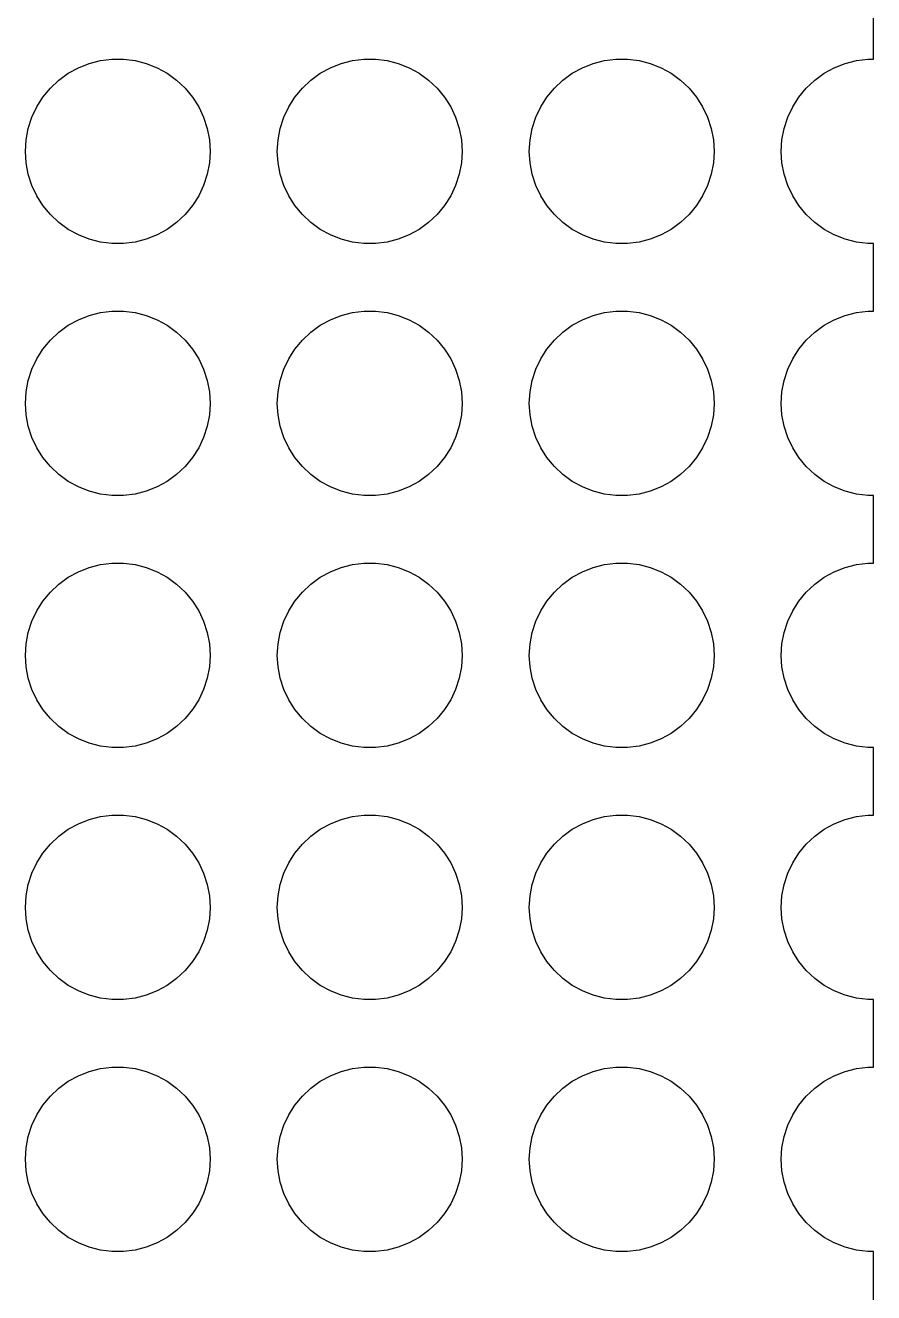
# Model space of a CAD drawing. Header units: metres. Extents: x -180 to 180, y -157 to 157.
# Drawn here: x 129.5 to 180, y -75.4 to 0 of the extents above; entities that cross this region are included whole.
import ezdxf

# ---------------------------------------------------------------- set-up
doc = ezdxf.new("R2010")
doc.units = ezdxf.units.M

msp = doc.modelspace()

# ---------------------------------------------------------------- linework, layer by layer
for p, q in [((180, -2.01085), (180, 2.01085)), ((133.3, -2.26918), (133.969, -2.09741)), ((133.969, -2.09741), (134.655, -2.01085)), ((134.655, -2.01085), (135.345, -2.01085)), ((135.345, -2.01085), (136.031, -2.09741)), ((136.031, -2.09741), (136.7, -2.26918)), ((148.3, -2.26918), (148.969, -2.09741)), ((148.969, -2.09741), (149.655, -2.01085)), ((149.655, -2.01085), (150.345, -2.01085)), ((150.345, -2.01085), (151.031, -2.09741)), ((151.031, -2.09741), (151.7, -2.26918)), ((163.3, -2.26918), (163.969, -2.09741)), ((163.969, -2.09741), (164.655, -2.01085)), ((164.655, -2.01085), (165.345, -2.01085)), ((165.345, -2.01085), (166.031, -2.09741)), ((166.031, -2.09741), (166.7, -2.26918)), ((178.3, -2.26918), (178.969, -2.09741)), ((178.969, -2.09741), (179.655, -2.01085)), ((179.655, -2.01085), (180, -2.01085)), ((131.494, -3.26218), (132.053, -2.85619)), ((132.053, -2.85619), (132.658, -2.52344)), ((132.658, -2.52344), (133.3, -2.26918)), ((136.7, -2.26918), (137.342, -2.52344)), ((137.342, -2.52344), (137.947, -2.85619)), ((137.947, -2.85619), (138.506, -3.26218)), ((146.494, -3.26218), (147.053, -2.85619)), ((147.053, -2.85619), (147.658, -2.52344)), ((147.658, -2.52344), (148.3, -2.26918)), ((151.7, -2.26918), (152.342, -2.52344)), ((152.342, -2.52344), (152.947, -2.85619)), ((152.947, -2.85619), (153.506, -3.26218)), ((161.494, -3.26218), (162.053, -2.85619)), ((162.053, -2.85619), (162.658, -2.52344)), ((162.658, -2.52344), (163.3, -2.26918)), ((166.7, -2.26918), (167.342, -2.52344)), ((167.342, -2.52344), (167.947, -2.85619)), ((167.947, -2.85619), (168.506, -3.26218)), ((176.494, -3.26218), (177.053, -2.85619)), ((177.053, -2.85619), (177.658, -2.52344)), ((177.658, -2.52344), (178.3, -2.26918)), ((130.55, -4.26717), (130.991, -3.73499)), ((130.991, -3.73499), (131.494, -3.26218)), ((138.506, -3.26218), (139.009, -3.73499)), ((139.009, -3.73499), (139.45, -4.26717)), ((145.55, -4.26717), (145.991, -3.73499)), ((145.991, -3.73499), (146.494, -3.26218)), ((153.506, -3.26218), (154.009, -3.73499)), ((154.009, -3.73499), (154.45, -4.26717)), ((160.55, -4.26717), (160.991, -3.73499)), ((160.991, -3.73499), (161.494, -3.26218)), ((168.506, -3.26218), (169.009, -3.73499)), ((169.009, -3.73499), (169.45, -4.26717)), ((175.55, -4.26717), (175.991, -3.73499)), ((175.991, -3.73499), (176.494, -3.26218)), ((130.18, -4.85034), (130.55, -4.26717)), ((139.45, -4.26717), (139.82, -4.85034)), ((145.18, -4.85034), (145.55, -4.26717)), ((154.45, -4.26717), (154.82, -4.85034)), ((160.18, -4.85034), (160.55, -4.26717)), ((169.45, -4.26717), (169.82, -4.85034)), ((175.18, -4.85034), (175.55, -4.26717)), ((129.886, -5.47531), (130.18, -4.85034)), ((139.82, -4.85034), (140.114, -5.47531)), ((144.886, -5.47531), (145.18, -4.85034)), ((154.82, -4.85034), (155.114, -5.47531)), ((159.886, -5.47531), (160.18, -4.85034)), ((169.82, -4.85034), (170.114, -5.47531)), ((174.886, -5.47531), (175.18, -4.85034)), ((129.673, -6.1322), (129.886, -5.47531)), ((140.114, -5.47531), (140.327, -6.1322)), ((144.673, -6.1322), (144.886, -5.47531)), ((155.114, -5.47531), (155.327, -6.1322)), ((159.673, -6.1322), (159.886, -5.47531)), ((170.114, -5.47531), (170.327, -6.1322)), ((174.673, -6.1322), (174.886, -5.47531)), ((129.543, -6.81065), (129.673, -6.1322)), ((140.327, -6.1322), (140.457, -6.81065)), ((144.543, -6.81065), (144.673, -6.1322)), ((155.327, -6.1322), (155.457, -6.81065)), ((159.543, -6.81065), (159.673, -6.1322)), ((170.327, -6.1322), (170.457, -6.81065)), ((174.543, -6.81065), (174.673, -6.1322)), ((129.5, -7.5), (129.543, -6.81065)), ((129.543, -8.18933), (129.5, -7.5)), ((140.457, -6.81065), (140.5, -7.5)), ((140.5, -7.5), (140.457, -8.18933)), ((144.5, -7.5), (144.543, -6.81065)), ((144.543, -8.18933), (144.5, -7.5)), ((155.457, -6.81065), (155.5, -7.5)), ((155.5, -7.5), (155.457, -8.18933)), ((159.5, -7.5), (159.543, -6.81065)), ((159.543, -8.18933), (159.5, -7.5)), ((170.457, -6.81065), (170.5, -7.5)), ((170.5, -7.5), (170.457, -8.18933)), ((174.5, -7.5), (174.543, -6.81065)), ((174.543, -8.18933), (174.5, -7.5)), ((129.673, -8.86778), (129.543, -8.18933)), ((140.457, -8.18933), (140.327, -8.86778)), ((144.673, -8.86778), (144.543, -8.18933)), ((155.457, -8.18933), (155.327, -8.86778)), ((159.673, -8.86778), (159.543, -8.18933)), ((170.457, -8.18933), (170.327, -8.86778)), ((174.673, -8.86778), (174.543, -8.18933)), ((129.886, -9.52467), (129.673, -8.86778)), ((140.327, -8.86778), (140.114, -9.52467)), ((144.886, -9.52467), (144.673, -8.86778)), ((155.327, -8.86778), (155.114, -9.52467)), ((159.886, -9.52467), (159.673, -8.86778)), ((170.327, -8.86778), (170.114, -9.52467)), ((174.886, -9.52467), (174.673, -8.86778)), ((130.18, -10.1496), (129.886, -9.52467)), ((140.114, -9.52467), (139.82, -10.1496)), ((145.18, -10.1496), (144.886, -9.52467)), ((155.114, -9.52467), (154.82, -10.1496)), ((160.18, -10.1496), (159.886, -9.52467)), ((170.114, -9.52467), (169.82, -10.1496)), ((175.18, -10.1496), (174.886, -9.52467)), ((130.55, -10.7328), (130.18, -10.1496)), ((139.82, -10.1496), (139.45, -10.7328)), ((145.55, -10.7328), (145.18, -10.1496)), ((154.82, -10.1496), (154.45, -10.7328)), ((160.55, -10.7328), (160.18, -10.1496)), ((169.82, -10.1496), (169.45, -10.7328)), ((175.55, -10.7328), (175.18, -10.1496)), ((130.991, -11.265), (130.55, -10.7328)), ((131.494, -11.7378), (130.991, -11.265)), ((139.009, -11.265), (138.506, -11.7378)), ((139.45, -10.7328), (139.009, -11.265)), ((145.991, -11.265), (145.55, -10.7328)), ((146.494, -11.7378), (145.991, -11.265)), ((154.009, -11.265), (153.506, -11.7378)), ((154.45, -10.7328), (154.009, -11.265)), ((160.991, -11.265), (160.55, -10.7328)), ((161.494, -11.7378), (160.991, -11.265)), ((169.009, -11.265), (168.506, -11.7378)), ((169.45, -10.7328), (169.009, -11.265)), ((175.991, -11.265), (175.55, -10.7328)), ((176.494, -11.7378), (175.991, -11.265)), ((132.053, -12.1438), (131.494, -11.7378)), ((138.506, -11.7378), (137.947, -12.1438)), ((147.053, -12.1438), (146.494, -11.7378)), ((153.506, -11.7378), (152.947, -12.1438)), ((162.053, -12.1438), (161.494, -11.7378)), ((168.506, -11.7378), (167.947, -12.1438)), ((177.053, -12.1438), (176.494, -11.7378)), ((132.658, -12.4765), (132.053, -12.1438)), ((133.3, -12.7308), (132.658, -12.4765)), ((133.969, -12.9026), (133.3, -12.7308)), ((136.7, -12.7308), (136.031, -12.9026)), ((137.342, -12.4765), (136.7, -12.7308)), ((137.947, -12.1438), (137.342, -12.4765)), ((147.658, -12.4765), (147.053, -12.1438)), ((148.3, -12.7308), (147.658, -12.4765)), ((148.969, -12.9026), (148.3, -12.7308)), ((151.7, -12.7308), (151.031, -12.9026)), ((152.342, -12.4765), (151.7, -12.7308)), ((152.947, -12.1438), (152.342, -12.4765)), ((162.658, -12.4765), (162.053, -12.1438)), ((163.3, -12.7308), (162.658, -12.4765)), ((163.969, -12.9026), (163.3, -12.7308)), ((166.7, -12.7308), (166.031, -12.9026)), ((167.342, -12.4765), (166.7, -12.7308)), ((167.947, -12.1438), (167.342, -12.4765)), ((177.658, -12.4765), (177.053, -12.1438)), ((178.3, -12.7308), (177.658, -12.4765)), ((178.969, -12.9026), (178.3, -12.7308)), ((134.655, -12.9891), (133.969, -12.9026)), ((135.345, -12.9891), (134.655, -12.9891)), ((136.031, -12.9026), (135.345, -12.9891)), ((149.655, -12.9891), (148.969, -12.9026)), ((150.345, -12.9891), (149.655, -12.9891)), ((151.031, -12.9026), (150.345, -12.9891)), ((164.655, -12.9891), (163.969, -12.9026)), ((165.345, -12.9891), (164.655, -12.9891)), ((166.031, -12.9026), (165.345, -12.9891)), ((179.655, -12.9891), (178.969, -12.9026)), ((180, -12.9891), (179.655, -12.9891)), ((180, -17.0108), (180, -12.9891)), ((132.658, -17.5234), (133.3, -17.2692)), ((133.3, -17.2692), (133.969, -17.0974)), ((133.969, -17.0974), (134.655, -17.0108)), ((134.655, -17.0108), (135.345, -17.0108)), ((135.345, -17.0108), (136.031, -17.0974)), ((136.031, -17.0974), (136.7, -17.2692)), ((136.7, -17.2692), (137.342, -17.5234)), ((147.658, -17.5234), (148.3, -17.2692)), ((148.3, -17.2692), (148.969, -17.0974)), ((148.969, -17.0974), (149.655, -17.0108)), ((149.655, -17.0108), (150.345, -17.0108)), ((150.345, -17.0108), (151.031, -17.0974)), ((151.031, -17.0974), (151.7, -17.2692)), ((151.7, -17.2692), (152.342, -17.5234)), ((162.658, -17.5234), (163.3, -17.2692)), ((163.3, -17.2692), (163.969, -17.0974)), ((163.969, -17.0974), (164.655, -17.0108)), ((164.655, -17.0108), (165.345, -17.0108)), ((165.345, -17.0108), (166.031, -17.0974)), ((166.031, -17.0974), (166.7, -17.2692)), ((166.7, -17.2692), (167.342, -17.5234)), ((177.658, -17.5234), (178.3, -17.2692)), ((178.3, -17.2692), (178.969, -17.0974)), ((178.969, -17.0974), (179.655, -17.0108)), ((179.655, -17.0108), (180, -17.0108)), ((131.494, -18.2622), (132.053, -17.8562)), ((132.053, -17.8562), (132.658, -17.5234)), ((137.342, -17.5234), (137.947, -17.8562)), ((137.947, -17.8562), (138.506, -18.2622)), ((146.494, -18.2622), (147.053, -17.8562)), ((147.053, -17.8562), (147.658, -17.5234)), ((152.342, -17.5234), (152.947, -17.8562)), ((152.947, -17.8562), (153.506, -18.2622)), ((161.494, -18.2622), (162.053, -17.8562)), ((162.053, -17.8562), (162.658, -17.5234)), ((167.342, -17.5234), (167.947, -17.8562)), ((167.947, -17.8562), (168.506, -18.2622)), ((176.494, -18.2622), (177.053, -17.8562)), ((177.053, -17.8562), (177.658, -17.5234)), ((130.55, -19.2672), (130.991, -18.735)), ((130.991, -18.735), (131.494, -18.2622)), ((138.506, -18.2622), (139.009, -18.735)), ((139.009, -18.735), (139.45, -19.2672)), ((145.55, -19.2672), (145.991, -18.735)), ((145.991, -18.735), (146.494, -18.2622)), ((153.506, -18.2622), (154.009, -18.735)), ((154.009, -18.735), (154.45, -19.2672)), ((160.55, -19.2672), (160.991, -18.735)), ((160.991, -18.735), (161.494, -18.2622)), ((168.506, -18.2622), (169.009, -18.735)), ((169.009, -18.735), (169.45, -19.2672)), ((175.55, -19.2672), (175.991, -18.735)), ((175.991, -18.735), (176.494, -18.2622)), ((130.18, -19.8503), (130.55, -19.2672)), ((139.45, -19.2672), (139.82, -19.8503)), ((145.18, -19.8503), (145.55, -19.2672)), ((154.45, -19.2672), (154.82, -19.8503)), ((160.18, -19.8503), (160.55, -19.2672)), ((169.45, -19.2672), (169.82, -19.8503)), ((175.18, -19.8503), (175.55, -19.2672)), ((129.886, -20.4753), (130.18, -19.8503)), ((139.82, -19.8503), (140.114, -20.4753)), ((144.886, -20.4753), (145.18, -19.8503)), ((154.82, -19.8503), (155.114, -20.4753)), ((159.886, -20.4753), (160.18, -19.8503)), ((169.82, -19.8503), (170.114, -20.4753)), ((174.886, -20.4753), (175.18, -19.8503)), ((129.673, -21.1322), (129.886, -20.4753)), ((140.114, -20.4753), (140.327, -21.1322)), ((144.673, -21.1322), (144.886, -20.4753)), ((155.114, -20.4753), (155.327, -21.1322)), ((159.673, -21.1322), (159.886, -20.4753)), ((170.114, -20.4753), (170.327, -21.1322)), ((174.673, -21.1322), (174.886, -20.4753)), ((129.5, -22.5), (129.543, -21.8107)), ((129.543, -21.8107), (129.673, -21.1322)), ((140.327, -21.1322), (140.457, -21.8107)), ((140.457, -21.8107), (140.5, -22.5)), ((144.5, -22.5), (144.543, -21.8107)), ((144.543, -21.8107), (144.673, -21.1322)), ((155.327, -21.1322), (155.457, -21.8107)), ((155.457, -21.8107), (155.5, -22.5)), ((159.5, -22.5), (159.543, -21.8107)), ((159.543, -21.8107), (159.673, -21.1322)), ((170.327, -21.1322), (170.457, -21.8107)), ((170.457, -21.8107), (170.5, -22.5)), ((174.5, -22.5), (174.543, -21.8107)), ((174.543, -21.8107), (174.673, -21.1322)), ((129.543, -23.1893), (129.5, -22.5)), ((140.5, -22.5), (140.457, -23.1893)), ((144.543, -23.1893), (144.5, -22.5)), ((155.5, -22.5), (155.457, -23.1893)), ((159.543, -23.1893), (159.5, -22.5)), ((170.5, -22.5), (170.457, -23.1893)), ((174.543, -23.1893), (174.5, -22.5)), ((129.673, -23.8678), (129.543, -23.1893)), ((140.457, -23.1893), (140.327, -23.8678)), ((144.673, -23.8678), (144.543, -23.1893)), ((155.457, -23.1893), (155.327, -23.8678)), ((159.673, -23.8678), (159.543, -23.1893)), ((170.457, -23.1893), (170.327, -23.8678)), ((174.673, -23.8678), (174.543, -23.1893)), ((129.886, -24.5247), (129.673, -23.8678)), ((140.327, -23.8678), (140.114, -24.5247)), ((144.886, -24.5247), (144.673, -23.8678)), ((155.327, -23.8678), (155.114, -24.5247)), ((159.886, -24.5247), (159.673, -23.8678)), ((170.327, -23.8678), (170.114, -24.5247)), ((174.886, -24.5247), (174.673, -23.8678)), ((130.18, -25.1496), (129.886, -24.5247)), ((140.114, -24.5247), (139.82, -25.1496)), ((145.18, -25.1496), (144.886, -24.5247)), ((155.114, -24.5247), (154.82, -25.1496)), ((160.18, -25.1496), (159.886, -24.5247)), ((170.114, -24.5247), (169.82, -25.1496)), ((175.18, -25.1496), (174.886, -24.5247)), ((130.55, -25.7328), (130.18, -25.1496)), ((139.82, -25.1496), (139.45, -25.7328)), ((145.55, -25.7328), (145.18, -25.1496)), ((154.82, -25.1496), (154.45, -25.7328)), ((160.55, -25.7328), (160.18, -25.1496)), ((169.82, -25.1496), (169.45, -25.7328)), ((175.55, -25.7328), (175.18, -25.1496)), ((130.991, -26.265), (130.55, -25.7328)), ((131.494, -26.7378), (130.991, -26.265)), ((139.009, -26.265), (138.506, -26.7378)), ((139.45, -25.7328), (139.009, -26.265)), ((145.991, -26.265), (145.55, -25.7328)), ((146.494, -26.7378), (145.991, -26.265)), ((154.009, -26.265), (153.506, -26.7378)), ((154.45, -25.7328), (154.009, -26.265)), ((160.991, -26.265), (160.55, -25.7328)), ((161.494, -26.7378), (160.991, -26.265)), ((169.009, -26.265), (168.506, -26.7378)), ((169.45, -25.7328), (169.009, -26.265)), ((175.991, -26.265), (175.55, -25.7328)), ((176.494, -26.7378), (175.991, -26.265)), ((132.053, -27.1438), (131.494, -26.7378)), ((132.658, -27.4765), (132.053, -27.1438)), ((137.947, -27.1438), (137.342, -27.4765)), ((138.506, -26.7378), (137.947, -27.1438)), ((147.053, -27.1438), (146.494, -26.7378)), ((147.658, -27.4765), (147.053, -27.1438)), ((152.947, -27.1438), (152.342, -27.4765)), ((153.506, -26.7378), (152.947, -27.1438)), ((162.053, -27.1438), (161.494, -26.7378)), ((162.658, -27.4765), (162.053, -27.1438)), ((167.947, -27.1438), (167.342, -27.4765)), ((168.506, -26.7378), (167.947, -27.1438)), ((177.053, -27.1438), (176.494, -26.7378)), ((177.658, -27.4765), (177.053, -27.1438)), ((133.3, -27.7308), (132.658, -27.4765)), ((133.969, -27.9026), (133.3, -27.7308)), ((134.655, -27.9891), (133.969, -27.9026)), ((136.031, -27.9026), (135.345, -27.9891)), ((136.7, -27.7308), (136.031, -27.9026)), ((137.342, -27.4765), (136.7, -27.7308)), ((148.3, -27.7308), (147.658, -27.4765)), ((148.969, -27.9026), (148.3, -27.7308)), ((149.655, -27.9891), (148.969, -27.9026)), ((151.031, -27.9026), (150.345, -27.9891)), ((151.7, -27.7308), (151.031, -27.9026)), ((152.342, -27.4765), (151.7, -27.7308)), ((163.3, -27.7308), (162.658, -27.4765)), ((163.969, -27.9026), (163.3, -27.7308)), ((164.655, -27.9891), (163.969, -27.9026)), ((166.031, -27.9026), (165.345, -27.9891)), ((166.7, -27.7308), (166.031, -27.9026)), ((167.342, -27.4765), (166.7, -27.7308)), ((178.3, -27.7308), (177.658, -27.4765)), ((178.969, -27.9026), (178.3, -27.7308)), ((179.655, -27.9891), (178.969, -27.9026)), ((135.345, -27.9891), (134.655, -27.9891)), ((150.345, -27.9891), (149.655, -27.9891)), ((165.345, -27.9891), (164.655, -27.9891)), ((180, -27.9891), (179.655, -27.9891)), ((180, -32.0108), (180, -27.9891)), ((132.658, -32.5235), (133.3, -32.2692)), ((133.3, -32.2692), (133.969, -32.0974)), ((133.969, -32.0974), (134.655, -32.0108)), ((134.655, -32.0108), (135.345, -32.0108)), ((135.345, -32.0108), (136.031, -32.0974)), ((136.031, -32.0974), (136.7, -32.2692)), ((136.7, -32.2692), (137.342, -32.5235)), ((147.658, -32.5235), (148.3, -32.2692)), ((148.3, -32.2692), (148.969, -32.0974)), ((148.969, -32.0974), (149.655, -32.0108)), ((149.655, -32.0108), (150.345, -32.0108)), ((150.345, -32.0108), (151.031, -32.0974)), ((151.031, -32.0974), (151.7, -32.2692)), ((151.7, -32.2692), (152.342, -32.5235)), ((162.658, -32.5235), (163.3, -32.2692)), ((163.3, -32.2692), (163.969, -32.0974)), ((163.969, -32.0974), (164.655, -32.0108)), ((164.655, -32.0108), (165.345, -32.0108)), ((165.345, -32.0108), (166.031, -32.0974)), ((166.031, -32.0974), (166.7, -32.2692)), ((166.7, -32.2692), (167.342, -32.5235)), ((177.658, -32.5235), (178.3, -32.2692)), ((178.3, -32.2692), (178.969, -32.0974)), ((178.969, -32.0974), (179.655, -32.0108)), ((179.655, -32.0108), (180, -32.0108)), ((131.494, -33.2622), (132.053, -32.8562)), ((132.053, -32.8562), (132.658, -32.5235)), ((137.342, -32.5235), (137.947, -32.8562)), ((137.947, -32.8562), (138.506, -33.2622)), ((146.494, -33.2622), (147.053, -32.8562)), ((147.053, -32.8562), (147.658, -32.5235)), ((152.342, -32.5235), (152.947, -32.8562)), ((152.947, -32.8562), (153.506, -33.2622)), ((161.494, -33.2622), (162.053, -32.8562)), ((162.053, -32.8562), (162.658, -32.5235)), ((167.342, -32.5235), (167.947, -32.8562)), ((167.947, -32.8562), (168.506, -33.2622)), ((176.494, -33.2622), (177.053, -32.8562)), ((177.053, -32.8562), (177.658, -32.5235)), ((130.55, -34.2672), (130.991, -33.735)), ((130.991, -33.735), (131.494, -33.2622)), ((138.506, -33.2622), (139.009, -33.735)), ((139.009, -33.735), (139.45, -34.2672)), ((145.55, -34.2672), (145.991, -33.735)), ((145.991, -33.735), (146.494, -33.2622)), ((153.506, -33.2622), (154.009, -33.735)), ((154.009, -33.735), (154.45, -34.2672)), ((160.55, -34.2672), (160.991, -33.735)), ((160.991, -33.735), (161.494, -33.2622)), ((168.506, -33.2622), (169.009, -33.735)), ((169.009, -33.735), (169.45, -34.2672)), ((175.55, -34.2672), (175.991, -33.735)), ((175.991, -33.735), (176.494, -33.2622)), ((130.18, -34.8503), (130.55, -34.2672)), ((139.45, -34.2672), (139.82, -34.8503)), ((145.18, -34.8503), (145.55, -34.2672)), ((154.45, -34.2672), (154.82, -34.8503)), ((160.18, -34.8503), (160.55, -34.2672)), ((169.45, -34.2672), (169.82, -34.8503)), ((175.18, -34.8503), (175.55, -34.2672)), ((129.886, -35.4753), (130.18, -34.8503)), ((139.82, -34.8503), (140.114, -35.4753)), ((144.886, -35.4753), (145.18, -34.8503)), ((154.82, -34.8503), (155.114, -35.4753)), ((159.886, -35.4753), (160.18, -34.8503)), ((169.82, -34.8503), (170.114, -35.4753)), ((174.886, -35.4753), (175.18, -34.8503)), ((129.543, -36.8107), (129.673, -36.1322)), ((129.673, -36.1322), (129.886, -35.4753)), ((140.114, -35.4753), (140.327, -36.1322)), ((140.327, -36.1322), (140.457, -36.8107)), ((144.543, -36.8107), (144.673, -36.1322)), ((144.673, -36.1322), (144.886, -35.4753)), ((155.114, -35.4753), (155.327, -36.1322)), ((155.327, -36.1322), (155.457, -36.8107)), ((159.543, -36.8107), (159.673, -36.1322)), ((159.673, -36.1322), (159.886, -35.4753)), ((170.114, -35.4753), (170.327, -36.1322)), ((170.327, -36.1322), (170.457, -36.8107)), ((174.543, -36.8107), (174.673, -36.1322)), ((174.673, -36.1322), (174.886, -35.4753)), ((129.5, -37.5), (129.543, -36.8107)), ((140.457, -36.8107), (140.5, -37.5)), ((144.5, -37.5), (144.543, -36.8107)), ((155.457, -36.8107), (155.5, -37.5)), ((159.5, -37.5), (159.543, -36.8107)), ((170.457, -36.8107), (170.5, -37.5)), ((174.5, -37.5), (174.543, -36.8107)), ((129.543, -38.1893), (129.5, -37.5)), ((140.5, -37.5), (140.457, -38.1893)), ((144.543, -38.1893), (144.5, -37.5)), ((155.5, -37.5), (155.457, -38.1893)), ((159.543, -38.1893), (159.5, -37.5)), ((170.5, -37.5), (170.457, -38.1893)), ((174.543, -38.1893), (174.5, -37.5)), ((129.673, -38.8678), (129.543, -38.1893)), ((140.457, -38.1893), (140.327, -38.8678)), ((144.673, -38.8678), (144.543, -38.1893)), ((155.457, -38.1893), (155.327, -38.8678)), ((159.673, -38.8678), (159.543, -38.1893)), ((170.457, -38.1893), (170.327, -38.8678)), ((174.673, -38.8678), (174.543, -38.1893)), ((129.886, -39.5247), (129.673, -38.8678)), ((140.327, -38.8678), (140.114, -39.5247)), ((144.886, -39.5247), (144.673, -38.8678)), ((155.327, -38.8678), (155.114, -39.5247)), ((159.886, -39.5247), (159.673, -38.8678)), ((170.327, -38.8678), (170.114, -39.5247)), ((174.886, -39.5247), (174.673, -38.8678)), ((130.18, -40.1496), (129.886, -39.5247)), ((140.114, -39.5247), (139.82, -40.1496)), ((145.18, -40.1496), (144.886, -39.5247)), ((155.114, -39.5247), (154.82, -40.1496)), ((160.18, -40.1496), (159.886, -39.5247)), ((170.114, -39.5247), (169.82, -40.1496)), ((175.18, -40.1496), (174.886, -39.5247)), ((130.55, -40.7328), (130.18, -40.1496)), ((130.991, -41.265), (130.55, -40.7328)), ((139.45, -40.7328), (139.009, -41.265)), ((139.82, -40.1496), (139.45, -40.7328)), ((145.55, -40.7328), (145.18, -40.1496)), ((145.991, -41.265), (145.55, -40.7328)), ((154.45, -40.7328), (154.009, -41.265)), ((154.82, -40.1496), (154.45, -40.7328)), ((160.55, -40.7328), (160.18, -40.1496)), ((160.991, -41.265), (160.55, -40.7328)), ((169.45, -40.7328), (169.009, -41.265)), ((169.82, -40.1496), (169.45, -40.7328)), ((175.55, -40.7328), (175.18, -40.1496)), ((175.991, -41.265), (175.55, -40.7328)), ((131.494, -41.7378), (130.991, -41.265)), ((139.009, -41.265), (138.506, -41.7378)), ((146.494, -41.7378), (145.991, -41.265)), ((154.009, -41.265), (153.506, -41.7378)), ((161.494, -41.7378), (160.991, -41.265)), ((169.009, -41.265), (168.506, -41.7378)), ((176.494, -41.7378), (175.991, -41.265)), ((132.053, -42.1438), (131.494, -41.7378)), ((132.658, -42.4765), (132.053, -42.1438)), ((137.947, -42.1438), (137.342, -42.4765)), ((138.506, -41.7378), (137.947, -42.1438)), ((147.053, -42.1438), (146.494, -41.7378)), ((147.658, -42.4765), (147.053, -42.1438)), ((152.947, -42.1438), (152.342, -42.4765)), ((153.506, -41.7378), (152.947, -42.1438)), ((162.053, -42.1438), (161.494, -41.7378)), ((162.658, -42.4765), (162.053, -42.1438)), ((167.947, -42.1438), (167.342, -42.4765)), ((168.506, -41.7378), (167.947, -42.1438)), ((177.053, -42.1438), (176.494, -41.7378)), ((177.658, -42.4765), (177.053, -42.1438)), ((133.3, -42.7308), (132.658, -42.4765)), ((133.969, -42.9026), (133.3, -42.7308)), ((134.655, -42.9891), (133.969, -42.9026)), ((135.345, -42.9891), (134.655, -42.9891)), ((136.031, -42.9026), (135.345, -42.9891)), ((136.7, -42.7308), (136.031, -42.9026)), ((137.342, -42.4765), (136.7, -42.7308)), ((148.3, -42.7308), (147.658, -42.4765)), ((148.969, -42.9026), (148.3, -42.7308)), ((149.655, -42.9891), (148.969, -42.9026)), ((150.345, -42.9891), (149.655, -42.9891)), ((151.031, -42.9026), (150.345, -42.9891)), ((151.7, -42.7308), (151.031, -42.9026)), ((152.342, -42.4765), (151.7, -42.7308)), ((163.3, -42.7308), (162.658, -42.4765)), ((163.969, -42.9026), (163.3, -42.7308)), ((164.655, -42.9891), (163.969, -42.9026)), ((165.345, -42.9891), (164.655, -42.9891)), ((166.031, -42.9026), (165.345, -42.9891)), ((166.7, -42.7308), (166.031, -42.9026)), ((167.342, -42.4765), (166.7, -42.7308)), ((178.3, -42.7308), (177.658, -42.4765)), ((178.969, -42.9026), (178.3, -42.7308)), ((179.655, -42.9891), (178.969, -42.9026)), ((180, -42.9891), (179.655, -42.9891)), ((180, -47.0108), (180, -42.9891)), ((132.053, -47.8562), (132.658, -47.5235)), ((132.658, -47.5235), (133.3, -47.2692)), ((133.3, -47.2692), (133.969, -47.0974)), ((133.969, -47.0974), (134.655, -47.0108)), ((134.655, -47.0108), (135.345, -47.0108)), ((135.345, -47.0108), (136.031, -47.0974)), ((136.031, -47.0974), (136.7, -47.2692)), ((136.7, -47.2692), (137.342, -47.5235)), ((137.342, -47.5235), (137.947, -47.8562)), ((147.053, -47.8562), (147.658, -47.5235)), ((147.658, -47.5235), (148.3, -47.2692)), ((148.3, -47.2692), (148.969, -47.0974)), ((148.969, -47.0974), (149.655, -47.0108)), ((149.655, -47.0108), (150.345, -47.0108)), ((150.345, -47.0108), (151.031, -47.0974)), ((151.031, -47.0974), (151.7, -47.2692)), ((151.7, -47.2692), (152.342, -47.5235)), ((152.342, -47.5235), (152.947, -47.8562)), ((162.053, -47.8562), (162.658, -47.5235)), ((162.658, -47.5235), (163.3, -47.2692)), ((163.3, -47.2692), (163.969, -47.0974)), ((163.969, -47.0974), (164.655, -47.0108)), ((164.655, -47.0108), (165.345, -47.0108)), ((165.345, -47.0108), (166.031, -47.0974)), ((166.031, -47.0974), (166.7, -47.2692)), ((166.7, -47.2692), (167.342, -47.5235)), ((167.342, -47.5235), (167.947, -47.8562)), ((177.053, -47.8562), (177.658, -47.5235)), ((177.658, -47.5235), (178.3, -47.2692)), ((178.3, -47.2692), (178.969, -47.0974)), ((178.969, -47.0974), (179.655, -47.0108)), ((179.655, -47.0108), (180, -47.0108)), ((130.991, -48.735), (131.494, -48.2622)), ((131.494, -48.2622), (132.053, -47.8562)), ((137.947, -47.8562), (138.506, -48.2622)), ((138.506, -48.2622), (139.009, -48.735)), ((145.991, -48.735), (146.494, -48.2622)), ((146.494, -48.2622), (147.053, -47.8562)), ((152.947, -47.8562), (153.506, -48.2622)), ((153.506, -48.2622), (154.009, -48.735)), ((160.991, -48.735), (161.494, -48.2622)), ((161.494, -48.2622), (162.053, -47.8562)), ((167.947, -47.8562), (168.506, -48.2622)), ((168.506, -48.2622), (169.009, -48.735)), ((175.991, -48.735), (176.494, -48.2622)), ((176.494, -48.2622), (177.053, -47.8562)), ((130.55, -49.2672), (130.991, -48.735)), ((139.009, -48.735), (139.45, -49.2672)), ((145.55, -49.2672), (145.991, -48.735)), ((154.009, -48.735), (154.45, -49.2672)), ((160.55, -49.2672), (160.991, -48.735)), ((169.009, -48.735), (169.45, -49.2672)), ((175.55, -49.2672), (175.991, -48.735)), ((130.18, -49.8503), (130.55, -49.2672)), ((139.45, -49.2672), (139.82, -49.8503)), ((145.18, -49.8503), (145.55, -49.2672)), ((154.45, -49.2672), (154.82, -49.8503)), ((160.18, -49.8503), (160.55, -49.2672)), ((169.45, -49.2672), (169.82, -49.8503)), ((175.18, -49.8503), (175.55, -49.2672)), ((129.673, -51.1322), (129.886, -50.4753)), ((129.886, -50.4753), (130.18, -49.8503)), ((139.82, -49.8503), (140.114, -50.4753)), ((140.114, -50.4753), (140.327, -51.1322)), ((144.673, -51.1322), (144.886, -50.4753)), ((144.886, -50.4753), (145.18, -49.8503)), ((154.82, -49.8503), (155.114, -50.4753)), ((155.114, -50.4753), (155.327, -51.1322)), ((159.673, -51.1322), (159.886, -50.4753)), ((159.886, -50.4753), (160.18, -49.8503)), ((169.82, -49.8503), (170.114, -50.4753)), ((170.114, -50.4753), (170.327, -51.1322)), ((174.673, -51.1322), (174.886, -50.4753)), ((174.886, -50.4753), (175.18, -49.8503)), ((129.543, -51.8107), (129.673, -51.1322)), ((140.327, -51.1322), (140.457, -51.8107)), ((144.543, -51.8107), (144.673, -51.1322)), ((155.327, -51.1322), (155.457, -51.8107)), ((159.543, -51.8107), (159.673, -51.1322)), ((170.327, -51.1322), (170.457, -51.8107)), ((174.543, -51.8107), (174.673, -51.1322)), ((129.5, -52.5), (129.543, -51.8107)), ((140.457, -51.8107), (140.5, -52.5)), ((144.5, -52.5), (144.543, -51.8107)), ((155.457, -51.8107), (155.5, -52.5)), ((159.5, -52.5), (159.543, -51.8107)), ((170.457, -51.8107), (170.5, -52.5)), ((174.5, -52.5), (174.543, -51.8107)), ((129.543, -53.1893), (129.5, -52.5)), ((140.5, -52.5), (140.457, -53.1893)), ((144.543, -53.1893), (144.5, -52.5)), ((155.5, -52.5), (155.457, -53.1893)), ((159.543, -53.1893), (159.5, -52.5)), ((170.5, -52.5), (170.457, -53.1893)), ((174.543, -53.1893), (174.5, -52.5)), ((129.673, -53.8678), (129.543, -53.1893)), ((140.457, -53.1893), (140.327, -53.8678)), ((144.673, -53.8678), (144.543, -53.1893)), ((155.457, -53.1893), (155.327, -53.8678)), ((159.673, -53.8678), (159.543, -53.1893)), ((170.457, -53.1893), (170.327, -53.8678)), ((174.673, -53.8678), (174.543, -53.1893)), ((129.886, -54.5247), (129.673, -53.8678)), ((140.327, -53.8678), (140.114, -54.5247)), ((144.886, -54.5247), (144.673, -53.8678)), ((155.327, -53.8678), (155.114, -54.5247)), ((159.886, -54.5247), (159.673, -53.8678)), ((170.327, -53.8678), (170.114, -54.5247)), ((174.886, -54.5247), (174.673, -53.8678)), ((130.18, -55.1496), (129.886, -54.5247)), ((140.114, -54.5247), (139.82, -55.1496)), ((145.18, -55.1496), (144.886, -54.5247)), ((155.114, -54.5247), (154.82, -55.1496)), ((160.18, -55.1496), (159.886, -54.5247)), ((170.114, -54.5247), (169.82, -55.1496)), ((175.18, -55.1496), (174.886, -54.5247)), ((130.55, -55.7328), (130.18, -55.1496)), ((130.991, -56.265), (130.55, -55.7328)), ((139.45, -55.7328), (139.009, -56.265)), ((139.82, -55.1496), (139.45, -55.7328)), ((145.55, -55.7328), (145.18, -55.1496)), ((145.991, -56.265), (145.55, -55.7328)), ((154.45, -55.7328), (154.009, -56.265)), ((154.82, -55.1496), (154.45, -55.7328)), ((160.55, -55.7328), (160.18, -55.1496)), ((160.991, -56.265), (160.55, -55.7328)), ((169.45, -55.7328), (169.009, -56.265)), ((169.82, -55.1496), (169.45, -55.7328)), ((175.55, -55.7328), (175.18, -55.1496)), ((175.991, -56.265), (175.55, -55.7328)), ((131.494, -56.7378), (130.991, -56.265)), ((139.009, -56.265), (138.506, -56.7378)), ((146.494, -56.7378), (145.991, -56.265)), ((154.009, -56.265), (153.506, -56.7378)), ((161.494, -56.7378), (160.991, -56.265)), ((169.009, -56.265), (168.506, -56.7378)), ((176.494, -56.7378), (175.991, -56.265)), ((132.053, -57.1438), (131.494, -56.7378)), ((132.658, -57.4765), (132.053, -57.1438)), ((137.947, -57.1438), (137.342, -57.4765)), ((138.506, -56.7378), (137.947, -57.1438)), ((147.053, -57.1438), (146.494, -56.7378)), ((147.658, -57.4765), (147.053, -57.1438)), ((152.947, -57.1438), (152.342, -57.4765)), ((153.506, -56.7378), (152.947, -57.1438)), ((162.053, -57.1438), (161.494, -56.7378)), ((162.658, -57.4765), (162.053, -57.1438)), ((167.947, -57.1438), (167.342, -57.4765)), ((168.506, -56.7378), (167.947, -57.1438)), ((177.053, -57.1438), (176.494, -56.7378)), ((177.658, -57.4765), (177.053, -57.1438)), ((133.3, -57.7308), (132.658, -57.4765)), ((133.969, -57.9026), (133.3, -57.7308)), ((134.655, -57.9891), (133.969, -57.9026)), ((135.345, -57.9891), (134.655, -57.9891)), ((136.031, -57.9026), (135.345, -57.9891)), ((136.7, -57.7308), (136.031, -57.9026)), ((137.342, -57.4765), (136.7, -57.7308)), ((148.3, -57.7308), (147.658, -57.4765)), ((148.969, -57.9026), (148.3, -57.7308)), ((149.655, -57.9891), (148.969, -57.9026)), ((150.345, -57.9891), (149.655, -57.9891)), ((151.031, -57.9026), (150.345, -57.9891)), ((151.7, -57.7308), (151.031, -57.9026)), ((152.342, -57.4765), (151.7, -57.7308)), ((163.3, -57.7308), (162.658, -57.4765)), ((163.969, -57.9026), (163.3, -57.7308)), ((164.655, -57.9891), (163.969, -57.9026)), ((165.345, -57.9891), (164.655, -57.9891)), ((166.031, -57.9026), (165.345, -57.9891)), ((166.7, -57.7308), (166.031, -57.9026)), ((167.342, -57.4765), (166.7, -57.7308)), ((178.3, -57.7308), (177.658, -57.4765)), ((178.969, -57.9026), (178.3, -57.7308)), ((179.655, -57.9891), (178.969, -57.9026)), ((180, -57.9891), (179.655, -57.9891)), ((180, -62.0108), (180, -57.9891)), ((132.053, -62.8562), (132.658, -62.5235)), ((132.658, -62.5235), (133.3, -62.2692)), ((133.3, -62.2692), (133.969, -62.0974)), ((133.969, -62.0974), (134.655, -62.0108)), ((134.655, -62.0108), (135.345, -62.0108)), ((135.345, -62.0108), (136.031, -62.0974)), ((136.031, -62.0974), (136.7, -62.2692)), ((136.7, -62.2692), (137.342, -62.5235)), ((137.342, -62.5235), (137.947, -62.8562)), ((147.053, -62.8562), (147.658, -62.5235)), ((147.658, -62.5235), (148.3, -62.2692)), ((148.3, -62.2692), (148.969, -62.0974)), ((148.969, -62.0974), (149.655, -62.0108)), ((149.655, -62.0108), (150.345, -62.0108)), ((150.345, -62.0108), (151.031, -62.0974)), ((151.031, -62.0974), (151.7, -62.2692)), ((151.7, -62.2692), (152.342, -62.5235)), ((152.342, -62.5235), (152.947, -62.8562)), ((162.053, -62.8562), (162.658, -62.5235)), ((162.658, -62.5235), (163.3, -62.2692)), ((163.3, -62.2692), (163.969, -62.0974)), ((163.969, -62.0974), (164.655, -62.0108)), ((164.655, -62.0108), (165.345, -62.0108)), ((165.345, -62.0108), (166.031, -62.0974)), ((166.031, -62.0974), (166.7, -62.2692)), ((166.7, -62.2692), (167.342, -62.5235)), ((167.342, -62.5235), (167.947, -62.8562)), ((177.053, -62.8562), (177.658, -62.5235)), ((177.658, -62.5235), (178.3, -62.2692)), ((178.3, -62.2692), (178.969, -62.0974)), ((178.969, -62.0974), (179.655, -62.0108)), ((179.655, -62.0108), (180, -62.0108)), ((130.991, -63.735), (131.494, -63.2622)), ((131.494, -63.2622), (132.053, -62.8562)), ((137.947, -62.8562), (138.506, -63.2622)), ((138.506, -63.2622), (139.009, -63.735)), ((145.991, -63.735), (146.494, -63.2622)), ((146.494, -63.2622), (147.053, -62.8562)), ((152.947, -62.8562), (153.506, -63.2622)), ((153.506, -63.2622), (154.009, -63.735)), ((160.991, -63.735), (161.494, -63.2622)), ((161.494, -63.2622), (162.053, -62.8562)), ((167.947, -62.8562), (168.506, -63.2622)), ((168.506, -63.2622), (169.009, -63.735)), ((175.991, -63.735), (176.494, -63.2622)), ((176.494, -63.2622), (177.053, -62.8562)), ((130.55, -64.2672), (130.991, -63.735)), ((139.009, -63.735), (139.45, -64.2672)), ((145.55, -64.2672), (145.991, -63.735)), ((154.009, -63.735), (154.45, -64.2672)), ((160.55, -64.2672), (160.991, -63.735)), ((169.009, -63.735), (169.45, -64.2672)), ((175.55, -64.2672), (175.991, -63.735)), ((129.886, -65.4753), (130.18, -64.8504)), ((130.18, -64.8504), (130.55, -64.2672)), ((139.45, -64.2672), (139.82, -64.8504)), ((139.82, -64.8504), (140.114, -65.4753)), ((144.886, -65.4753), (145.18, -64.8504)), ((145.18, -64.8504), (145.55, -64.2672)), ((154.45, -64.2672), (154.82, -64.8504)), ((154.82, -64.8504), (155.114, -65.4753)), ((159.886, -65.4753), (160.18, -64.8504)), ((160.18, -64.8504), (160.55, -64.2672)), ((169.45, -64.2672), (169.82, -64.8504)), ((169.82, -64.8504), (170.114, -65.4753)), ((174.886, -65.4753), (175.18, -64.8504)), ((175.18, -64.8504), (175.55, -64.2672)), ((129.673, -66.1322), (129.886, -65.4753)), ((140.114, -65.4753), (140.327, -66.1322)), ((144.673, -66.1322), (144.886, -65.4753)), ((155.114, -65.4753), (155.327, -66.1322)), ((159.673, -66.1322), (159.886, -65.4753)), ((170.114, -65.4753), (170.327, -66.1322)), ((174.673, -66.1322), (174.886, -65.4753)), ((129.543, -66.8107), (129.673, -66.1322)), ((140.327, -66.1322), (140.457, -66.8107)), ((144.543, -66.8107), (144.673, -66.1322)), ((155.327, -66.1322), (155.457, -66.8107)), ((159.543, -66.8107), (159.673, -66.1322)), ((170.327, -66.1322), (170.457, -66.8107)), ((174.543, -66.8107), (174.673, -66.1322)), ((129.5, -67.5), (129.543, -66.8107)), ((140.457, -66.8107), (140.5, -67.5)), ((144.5, -67.5), (144.543, -66.8107)), ((155.457, -66.8107), (155.5, -67.5)), ((159.5, -67.5), (159.543, -66.8107)), ((170.457, -66.8107), (170.5, -67.5)), ((174.5, -67.5), (174.543, -66.8107)), ((129.543, -68.1893), (129.5, -67.5)), ((140.5, -67.5), (140.457, -68.1893)), ((144.543, -68.1893), (144.5, -67.5)), ((155.5, -67.5), (155.457, -68.1893)), ((159.543, -68.1893), (159.5, -67.5)), ((170.5, -67.5), (170.457, -68.1893)), ((174.543, -68.1893), (174.5, -67.5)), ((129.673, -68.8678), (129.543, -68.1893)), ((140.457, -68.1893), (140.327, -68.8678)), ((144.673, -68.8678), (144.543, -68.1893)), ((155.457, -68.1893), (155.327, -68.8678)), ((159.673, -68.8678), (159.543, -68.1893)), ((170.457, -68.1893), (170.327, -68.8678)), ((174.673, -68.8678), (174.543, -68.1893)), ((129.886, -69.5247), (129.673, -68.8678)), ((140.327, -68.8678), (140.114, -69.5247)), ((144.886, -69.5247), (144.673, -68.8678)), ((155.327, -68.8678), (155.114, -69.5247)), ((159.886, -69.5247), (159.673, -68.8678)), ((170.327, -68.8678), (170.114, -69.5247)), ((174.886, -69.5247), (174.673, -68.8678)), ((130.18, -70.1496), (129.886, -69.5247)), ((130.55, -70.7328), (130.18, -70.1496)), ((139.82, -70.1496), (139.45, -70.7328)), ((140.114, -69.5247), (139.82, -70.1496)), ((145.18, -70.1496), (144.886, -69.5247)), ((145.55, -70.7328), (145.18, -70.1496)), ((154.82, -70.1496), (154.45, -70.7328)), ((155.114, -69.5247), (154.82, -70.1496)), ((160.18, -70.1496), (159.886, -69.5247)), ((160.55, -70.7328), (160.18, -70.1496)), ((169.82, -70.1496), (169.45, -70.7328)), ((170.114, -69.5247), (169.82, -70.1496)), ((175.18, -70.1496), (174.886, -69.5247)), ((175.55, -70.7328), (175.18, -70.1496)), ((130.991, -71.265), (130.55, -70.7328)), ((139.45, -70.7328), (139.009, -71.265)), ((145.991, -71.265), (145.55, -70.7328)), ((154.45, -70.7328), (154.009, -71.265)), ((160.991, -71.265), (160.55, -70.7328)), ((169.45, -70.7328), (169.009, -71.265)), ((175.991, -71.265), (175.55, -70.7328)), ((131.494, -71.7378), (130.991, -71.265)), ((139.009, -71.265), (138.506, -71.7378)), ((146.494, -71.7378), (145.991, -71.265)), ((154.009, -71.265), (153.506, -71.7378)), ((161.494, -71.7378), (160.991, -71.265)), ((169.009, -71.265), (168.506, -71.7378)), ((176.494, -71.7378), (175.991, -71.265)), ((132.053, -72.1438), (131.494, -71.7378)), ((132.658, -72.4765), (132.053, -72.1438)), ((137.947, -72.1438), (137.342, -72.4765)), ((138.506, -71.7378), (137.947, -72.1438)), ((147.053, -72.1438), (146.494, -71.7378)), ((147.658, -72.4765), (147.053, -72.1438)), ((152.947, -72.1438), (152.342, -72.4765)), ((153.506, -71.7378), (152.947, -72.1438)), ((162.053, -72.1438), (161.494, -71.7378)), ((162.658, -72.4765), (162.053, -72.1438)), ((167.947, -72.1438), (167.342, -72.4765)), ((168.506, -71.7378), (167.947, -72.1438)), ((177.053, -72.1438), (176.494, -71.7378)), ((177.658, -72.4765), (177.053, -72.1438)), ((133.3, -72.7308), (132.658, -72.4765)), ((133.969, -72.9026), (133.3, -72.7308)), ((134.655, -72.9891), (133.969, -72.9026)), ((135.345, -72.9891), (134.655, -72.9891)), ((136.031, -72.9026), (135.345, -72.9891)), ((136.7, -72.7308), (136.031, -72.9026)), ((137.342, -72.4765), (136.7, -72.7308)), ((148.3, -72.7308), (147.658, -72.4765)), ((148.969, -72.9026), (148.3, -72.7308)), ((149.655, -72.9891), (148.969, -72.9026)), ((150.345, -72.9891), (149.655, -72.9891)), ((151.031, -72.9026), (150.345, -72.9891)), ((151.7, -72.7308), (151.031, -72.9026)), ((152.342, -72.4765), (151.7, -72.7308)), ((163.3, -72.7308), (162.658, -72.4765)), ((163.969, -72.9026), (163.3, -72.7308)), ((164.655, -72.9891), (163.969, -72.9026)), ((165.345, -72.9891), (164.655, -72.9891)), ((166.031, -72.9026), (165.345, -72.9891)), ((166.7, -72.7308), (166.031, -72.9026)), ((167.342, -72.4765), (166.7, -72.7308)), ((178.3, -72.7308), (177.658, -72.4765)), ((178.969, -72.9026), (178.3, -72.7308)), ((179.655, -72.9891), (178.969, -72.9026)), ((180, -72.9891), (179.655, -72.9891)), ((180, -77.0108), (180, -72.9891))]:
    msp.add_line(p, q)

doc.saveas('drawing.dxf')
